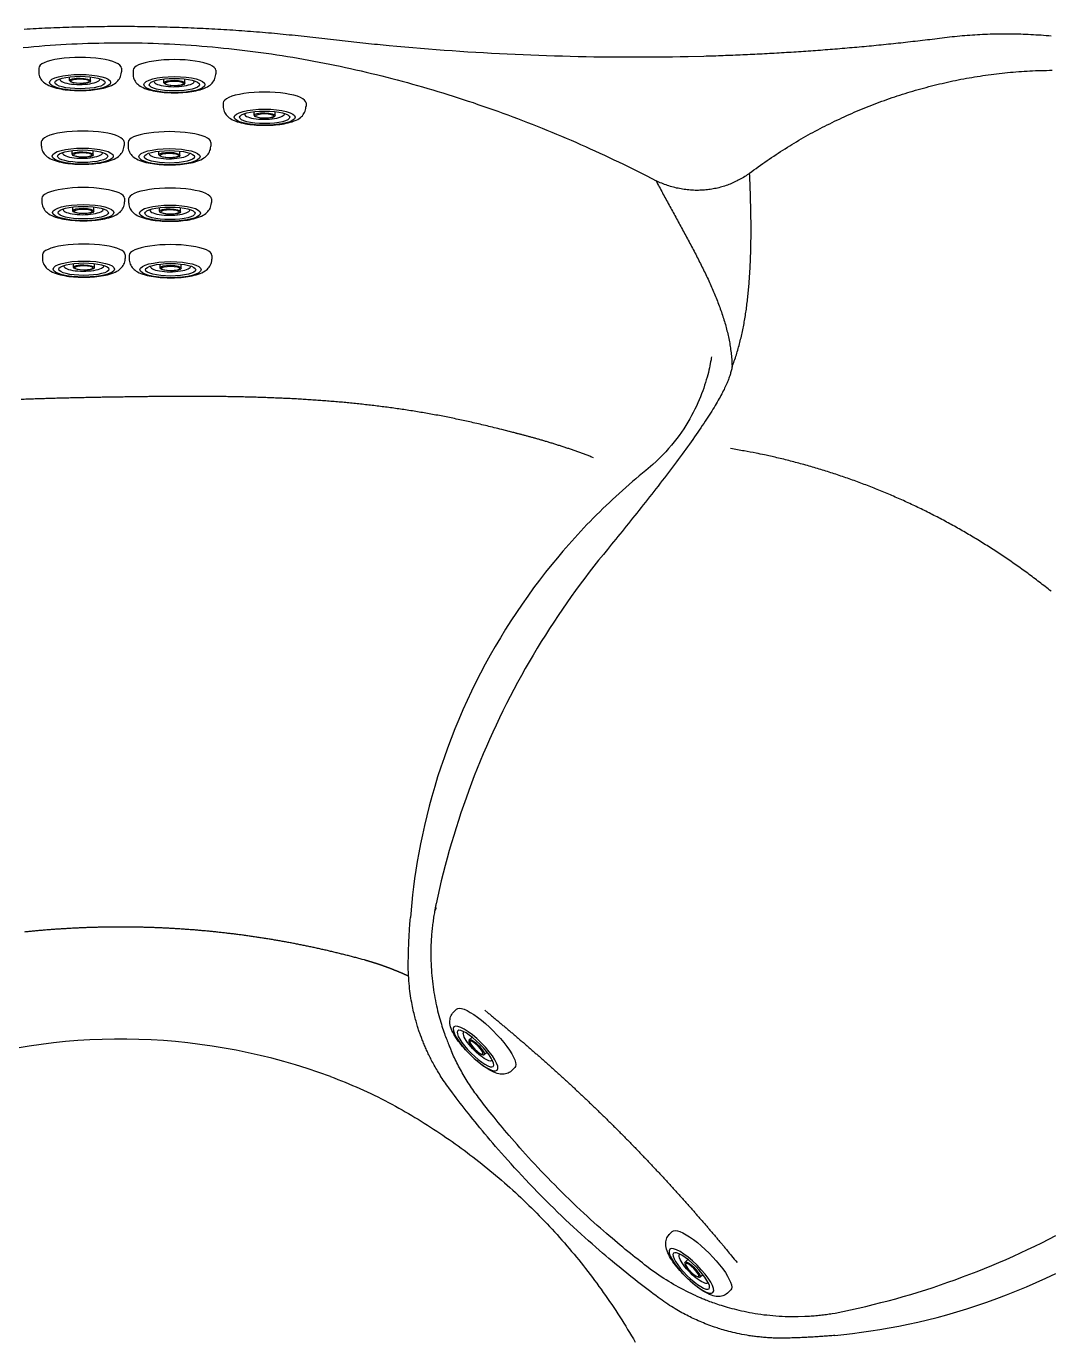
# Model space of a CAD drawing. Extents: x 527 to 614, y 487 to 635.
# Drawn here: x 568.21 to 590.53, y 554.6 to 583.3 of the extents above; entities that cross this region are included whole.
import ezdxf

# ---------------------------------------------------------------- set-up
doc = ezdxf.new("R2010")
doc.units = 0
doc.header["$MEASUREMENT"] = 0
doc.layers.add('1', color=4, linetype='Continuous')

# ---------------------------------------------------------------- blocks, each defined once
blk = doc.blocks.new('MINI2009')
at = {"layer": '1'}
for p, q in [((274.302, 432.025), (274.382, 432.025)), ((274.302, 430.221), (274.382, 430.221))]:
    blk.add_line(p, q, dxfattribs=at)
at = {"layer": '1', "color": 3}
for p, q in [((274.587, 431.352), (274.494, 431.352)), ((274.574, 430.894), (274.494, 430.894))]:
    blk.add_line(p, q, dxfattribs=at)
at = {"layer": '1', "flags": 128}
blk.add_lwpolyline([(274.382, 430.221), (274.404, 430.222), (274.435, 430.225), (274.464, 430.232), (274.491, 430.242), (274.518, 430.254), (274.542, 430.269), (274.566, 430.286), (274.587, 430.305), (274.608, 430.326), (274.627, 430.349), (274.645, 430.375), (274.663, 430.405), (274.68, 430.439), (274.697, 430.478), (274.713, 430.521), (274.727, 430.566), (274.739, 430.611), (274.749, 430.657), (274.758, 430.703), (274.766, 430.751), (274.773, 430.799), (274.778, 430.848), (274.783, 430.898), (274.787, 430.949), (274.789, 431), (274.791, 431.051), (274.792, 431.102), (274.792, 431.154), (274.791, 431.205), (274.789, 431.257), (274.786, 431.307), (274.782, 431.357), (274.777, 431.407), (274.771, 431.455), (274.765, 431.503), (274.757, 431.549), (274.748, 431.594), (274.738, 431.638), (274.726, 431.682), (274.713, 431.724), (274.698, 431.766), (274.68, 431.808), (274.662, 431.844), (274.643, 431.875), (274.623, 431.902), (274.603, 431.925), (274.582, 431.946), (274.559, 431.965), (274.535, 431.981), (274.51, 431.995), (274.483, 432.007), (274.455, 432.015), (274.424, 432.022), (274.393, 432.024), (274.382, 432.024)], dxfattribs=at)
at = {"layer": '1'}
blk.add_ellipse((274.302, 431.123), major_axis=(0, 0.902), ratio=0.25882, start_param=6.283179, end_param=9.424778, dxfattribs=at)
at = {"layer": '1', "color": 3}
for centre, major_axis, ratio in [((274.615, 431.123), (0, 0.667), 0.263764), ((274.617, 431.123), (0, 0.548), 0.248557), ((274.58, 431.123), (0.006, 0.229), 0.262485), ((274.588, 431.123), (0, 0.199), 0.249939)]:
    blk.add_ellipse(centre, major_axis=major_axis, ratio=ratio, dxfattribs=at)
blk.add_ellipse((274.543, 431.122), major_axis=(-0.004, 0.438), ratio=0.267267, start_param=3.037362, end_param=6.323274, dxfattribs=at)
blk = doc.blocks.new('VANGUARD')
at = {"layer": '1', "color": 2}
for points in [[(41.266, 78.214), (41.331, 78.218), (41.396, 78.221), (41.461, 78.225), (41.526, 78.228), (41.59, 78.231), (41.655, 78.234), (41.72, 78.237), (41.785, 78.24), (41.85, 78.243), (41.915, 78.245), (41.98, 78.248), (42.045, 78.25), (42.11, 78.252), (42.175, 78.255), (42.24, 78.257), (42.305, 78.259), (42.37, 78.26), (42.435, 78.262), (42.5, 78.264), (42.565, 78.265), (42.63, 78.266), (42.695, 78.268), (42.76, 78.269), (42.825, 78.27), (42.891, 78.271), (42.956, 78.272), (43.021, 78.272), (43.086, 78.273), (43.151, 78.273), (43.216, 78.274), (43.281, 78.274), (43.346, 78.274), (43.411, 78.274), (43.476, 78.274), (43.541, 78.273), (43.606, 78.273), (43.671, 78.273), (43.736, 78.272), (43.801, 78.271), (43.866, 78.271), (43.931, 78.27), (43.996, 78.269), (44.061, 78.267), (44.126, 78.266), (44.191, 78.265), (44.256, 78.263), (44.321, 78.262), (44.386, 78.26), (44.451, 78.258), (44.516, 78.256), (44.581, 78.254), (44.646, 78.252), (44.711, 78.249), (44.776, 78.247), (44.841, 78.245), (44.906, 78.242), (44.971, 78.239), (45.036, 78.236), (45.101, 78.233), (45.166, 78.23), (45.231, 78.227), (45.296, 78.224), (45.361, 78.22), (45.426, 78.217), (45.491, 78.213), (45.556, 78.209), (45.621, 78.205), (45.686, 78.201), (45.75, 78.197), (45.815, 78.193), (45.88, 78.189), (45.945, 78.184), (46.01, 78.179), (46.075, 78.175), (46.139, 78.17), (46.204, 78.165), (46.269, 78.16), (46.334, 78.155), (46.399, 78.15), (46.463, 78.144), (46.528, 78.139), (46.593, 78.133), (46.658, 78.128), (46.722, 78.122), (46.787, 78.116), (46.852, 78.11), (46.916, 78.104), (46.981, 78.097), (47.046, 78.091), (47.11, 78.085), (47.175, 78.078), (47.24, 78.071), (47.304, 78.064), (47.369, 78.057), (47.434, 78.05), (47.498, 78.043), (47.563, 78.036), (47.627, 78.028), (47.691, 78.021), (47.756, 78.013), (47.82, 78.006), (47.884, 77.998), (47.948, 77.991), (48.011, 77.983), (48.075, 77.976), (48.139, 77.969), (48.203, 77.961), (48.266, 77.954), (48.33, 77.947), (48.394, 77.94), (48.457, 77.933), (48.521, 77.927), (48.585, 77.92), (48.649, 77.913), (48.713, 77.907), (48.776, 77.9), (48.84, 77.894), (48.904, 77.887), (48.968, 77.881), (49.031, 77.875), (49.095, 77.868), (49.223, 77.856)], [(56.084, 77.625), (56.137, 77.627), (56.19, 77.628), (56.243, 77.63), (56.297, 77.632), (56.35, 77.633), (56.403, 77.635), (56.456, 77.637), (56.509, 77.639), (56.562, 77.641), (56.615, 77.643), (56.668, 77.645), (56.722, 77.647), (56.775, 77.649), (56.828, 77.651), (56.881, 77.654), (56.934, 77.656), (56.987, 77.658), (57.04, 77.661), (57.093, 77.663), (57.146, 77.665), (57.199, 77.668), (57.252, 77.671), (57.305, 77.673), (57.358, 77.676), (57.411, 77.679), (57.464, 77.681), (57.517, 77.684), (57.57, 77.687), (57.623, 77.69), (57.676, 77.693), (57.729, 77.696), (57.782, 77.699), (57.834, 77.702), (57.887, 77.706), (57.94, 77.709), (57.993, 77.712), (58.046, 77.716), (58.099, 77.719), (58.152, 77.723), (58.205, 77.726), (58.257, 77.73), (58.31, 77.733), (58.363, 77.737), (58.416, 77.741), (58.469, 77.744), (58.522, 77.748), (58.575, 77.752), (58.628, 77.756), (58.681, 77.76), (58.734, 77.764), (58.787, 77.768), (58.839, 77.772), (58.892, 77.777), (58.945, 77.781), (58.998, 77.785), (59.051, 77.79), (59.104, 77.794), (59.157, 77.798), (59.21, 77.803), (59.263, 77.808), (59.317, 77.812), (59.37, 77.817), (59.423, 77.822), (59.476, 77.826), (59.529, 77.831), (59.582, 77.836), (59.635, 77.841), (59.688, 77.846), (59.741, 77.851), (59.794, 77.856), (59.847, 77.862), (59.9, 77.867), (59.953, 77.872), (60.006, 77.877), (60.059, 77.883), (60.112, 77.888), (60.165, 77.894), (60.219, 77.899), (60.272, 77.905), (60.325, 77.911), (60.378, 77.916), (60.431, 77.922), (60.484, 77.928), (60.537, 77.934), (60.59, 77.94), (60.643, 77.946), (60.697, 77.952), (60.75, 77.958), (60.803, 77.964), (60.856, 77.97), (60.909, 77.976), (60.962, 77.983), (61.015, 77.989), (61.068, 77.995), (61.121, 78.002), (61.175, 78.009), (61.228, 78.015), (61.281, 78.022), (61.335, 78.028), (61.39, 78.035), (61.444, 78.041), (61.499, 78.048), (61.555, 78.054), (61.61, 78.059), (61.665, 78.065), (61.72, 78.07), (61.776, 78.074), (61.831, 78.079), (61.886, 78.083), (61.941, 78.087), (61.997, 78.09), (62.052, 78.094), (62.107, 78.097), (62.163, 78.099), (62.218, 78.102), (62.273, 78.104), (62.329, 78.106), (62.384, 78.107), (62.44, 78.109), (62.495, 78.11), (62.551, 78.111), (62.606, 78.111), (62.662, 78.111), (62.717, 78.111), (62.773, 78.111), (62.828, 78.11), (62.884, 78.109), (62.939, 78.108), (62.995, 78.106), (63.05, 78.104), (63.106, 78.102), (63.161, 78.1), (63.217, 78.097), (63.272, 78.094), (63.328, 78.091), (63.383, 78.088), (63.439, 78.084), (63.494, 78.08), (63.549, 78.075), (63.605, 78.071), (63.66, 78.066)], [(49.223, 77.856), (49.395, 77.84), (49.566, 77.825), (49.738, 77.81), (49.91, 77.795), (50.082, 77.782), (50.253, 77.768), (50.425, 77.755), (50.597, 77.743), (50.769, 77.731), (50.941, 77.72), (51.113, 77.709), (51.285, 77.699), (51.456, 77.69), (51.628, 77.68), (51.8, 77.672), (51.972, 77.664), (52.144, 77.656), (52.316, 77.649), (52.487, 77.642), (52.659, 77.636), (52.831, 77.631), (53.002, 77.626), (53.174, 77.621), (53.346, 77.617), (53.517, 77.614), (53.689, 77.611), (53.86, 77.608), (54.032, 77.607), (54.203, 77.605), (54.374, 77.604), (54.546, 77.604), (54.717, 77.604), (54.888, 77.605), (55.059, 77.606), (55.23, 77.608), (55.401, 77.611), (55.572, 77.614), (55.742, 77.617), (56.084, 77.625)], [(47.944, 55.362), (47.692, 55.452), (47.439, 55.537), (47.184, 55.616), (46.928, 55.691), (46.67, 55.76), (46.411, 55.824), (46.151, 55.882), (45.889, 55.936), (45.627, 55.984), (45.363, 56.027), (45.099, 56.064), (44.834, 56.097), (44.569, 56.123), (44.302, 56.145), (44.036, 56.161), (43.769, 56.172), (43.502, 56.177), (43.236, 56.177), (42.969, 56.172), (42.702, 56.161), (42.435, 56.145), (42.169, 56.123), (41.904, 56.097), (41.639, 56.064), (41.375, 56.027), (41.111, 55.984)], [(47.944, 55.362), (48.025, 55.332), (48.106, 55.301), (48.187, 55.269), (48.267, 55.237), (48.347, 55.204), (48.427, 55.17), (48.507, 55.136), (48.586, 55.101), (48.665, 55.065), (48.744, 55.029), (48.822, 54.992), (48.9, 54.955), (48.978, 54.916), (49.055, 54.877), (49.132, 54.838), (49.209, 54.797), (49.286, 54.757), (49.362, 54.715), (49.436, 54.674), (49.507, 54.634), (49.576, 54.594), (49.646, 54.553), (49.716, 54.512), (49.785, 54.471), (49.854, 54.429), (49.923, 54.387), (49.991, 54.344), (50.06, 54.301), (50.128, 54.257), (50.195, 54.214), (50.263, 54.169), (50.33, 54.125), (50.397, 54.08), (50.464, 54.034), (50.53, 53.988), (50.596, 53.942), (50.662, 53.895), (50.728, 53.848), (50.793, 53.801), (50.858, 53.753), (50.923, 53.705), (50.987, 53.657), (51.051, 53.608), (51.115, 53.558), (51.179, 53.509), (51.242, 53.459), (51.305, 53.408), (51.368, 53.357), (51.43, 53.306), (51.492, 53.255), (51.554, 53.203), (51.615, 53.151), (51.677, 53.098), (51.737, 53.045), (51.798, 52.992), (51.858, 52.938), (51.918, 52.884), (51.978, 52.83), (52.037, 52.775), (52.096, 52.72), (52.155, 52.664), (52.213, 52.609), (52.271, 52.552), (52.328, 52.496), (52.386, 52.439), (52.443, 52.382), (52.499, 52.325), (52.556, 52.267), (52.612, 52.209), (52.667, 52.15), (52.722, 52.091), (52.777, 52.032), (52.832, 51.973), (52.886, 51.913), (52.94, 51.853), (52.993, 51.793), (53.047, 51.732), (53.099, 51.671), (53.152, 51.61), (53.204, 51.548), (53.256, 51.486), (53.307, 51.424), (53.358, 51.361), (53.408, 51.298), (53.459, 51.235), (53.509, 51.172), (53.558, 51.108), (53.607, 51.044), (53.656, 50.98), (53.704, 50.915), (53.752, 50.851), (53.8, 50.785), (53.847, 50.72), (53.894, 50.654), (53.94, 50.588), (53.986, 50.522), (54.032, 50.456), (54.077, 50.389), (54.122, 50.322), (54.166, 50.255), (54.211, 50.187), (54.254, 50.119), (54.297, 50.051), (54.34, 49.983), (54.383, 49.914), (54.425, 49.845), (54.467, 49.776), (54.508, 49.707), (54.549, 49.637), (54.589, 49.567)]]:
    blk.add_lwpolyline(points, dxfattribs=at)
at = {"layer": '1', "color": 3, "linetype": 'Continuous'}
for points in [[(41.244, 77.811), (41.361, 77.822), (41.479, 77.833), (41.596, 77.843), (41.714, 77.852), (41.832, 77.86), (41.95, 77.868), (42.068, 77.876), (42.186, 77.882), (42.304, 77.889), (42.422, 77.894), (42.54, 77.899), (42.658, 77.903), (42.777, 77.907), (42.895, 77.909), (43.013, 77.912), (43.132, 77.913), (43.25, 77.914), (43.369, 77.915), (43.487, 77.914), (43.606, 77.913), (43.724, 77.912), (43.842, 77.91), (43.961, 77.907), (44.079, 77.903), (44.197, 77.899), (44.315, 77.894), (44.434, 77.889), (44.552, 77.883), (44.67, 77.876), (44.788, 77.869), (44.906, 77.861), (45.023, 77.852), (45.141, 77.843), (45.259, 77.833), (45.376, 77.823), (45.494, 77.812), (45.611, 77.8), (45.728, 77.788), (45.845, 77.775), (45.962, 77.762), (46.079, 77.748), (46.196, 77.734), (46.312, 77.719), (46.429, 77.703), (46.545, 77.687), (46.661, 77.67), (46.777, 77.652), (46.893, 77.635), (47.009, 77.616), (47.124, 77.597), (47.24, 77.577), (47.355, 77.557), (47.47, 77.537), (47.585, 77.515), (47.7, 77.494), (47.814, 77.471), (47.928, 77.448), (48.043, 77.425), (48.157, 77.401), (48.27, 77.377), (48.384, 77.352), (48.497, 77.326), (48.611, 77.301), (48.724, 77.274), (48.837, 77.247), (48.949, 77.22), (49.062, 77.192), (49.174, 77.163), (49.286, 77.134), (49.398, 77.105), (49.51, 77.075), (49.622, 77.045), (49.733, 77.014), (49.844, 76.983), (49.955, 76.951), (50.066, 76.919), (50.176, 76.886), (50.287, 76.853), (50.397, 76.819), (50.507, 76.785), (50.617, 76.75), (50.726, 76.715), (50.835, 76.68), (50.945, 76.644), (51.054, 76.608), (51.162, 76.571), (51.271, 76.534), (51.379, 76.496), (51.487, 76.458), (51.595, 76.419), (51.703, 76.38), (51.811, 76.341), (51.918, 76.301), (52.025, 76.26), (52.132, 76.22), (52.239, 76.178), (52.345, 76.137), (52.452, 76.095), (52.558, 76.052), (52.664, 76.009), (52.769, 75.966), (52.875, 75.922), (52.98, 75.878), (53.085, 75.833), (53.19, 75.788), (53.295, 75.743), (53.399, 75.697), (53.504, 75.65), (53.608, 75.603), (53.712, 75.556), (53.815, 75.509), (53.919, 75.46), (54.022, 75.412), (54.125, 75.363), (54.228, 75.314), (54.331, 75.264), (54.433, 75.214), (54.536, 75.163), (54.638, 75.112), (54.74, 75.06), (54.841, 75.008), (55.044, 74.903)], [(57.085, 75.07), (57.132, 75.105), (57.179, 75.14), (57.226, 75.175), (57.274, 75.209), (57.322, 75.243), (57.369, 75.277), (57.417, 75.311), (57.466, 75.344), (57.514, 75.378), (57.563, 75.411), (57.611, 75.443), (57.66, 75.476), (57.709, 75.508), (57.759, 75.54), (57.808, 75.572), (57.858, 75.603), (57.908, 75.634), (57.958, 75.665), (58.008, 75.696), (58.058, 75.726), (58.108, 75.756), (58.159, 75.786), (58.21, 75.816), (58.261, 75.845), (58.312, 75.875), (58.363, 75.903), (58.414, 75.932), (58.466, 75.96), (58.517, 75.988), (58.569, 76.015), (58.621, 76.043), (58.673, 76.07), (58.725, 76.096), (58.778, 76.123), (58.83, 76.149), (58.883, 76.175), (58.936, 76.201), (58.989, 76.226), (59.042, 76.251), (59.095, 76.276), (59.148, 76.301), (59.202, 76.325), (59.256, 76.349), (59.31, 76.373), (59.364, 76.397), (59.418, 76.42), (59.472, 76.443), (59.527, 76.466), (59.581, 76.488), (59.636, 76.51), (59.691, 76.532), (59.746, 76.554), (59.801, 76.575), (59.857, 76.596), (59.912, 76.617), (59.968, 76.638), (60.024, 76.658), (60.079, 76.678), (60.135, 76.698), (60.192, 76.717), (60.248, 76.736), (60.304, 76.755), (60.361, 76.773), (60.417, 76.791), (60.474, 76.809), (60.531, 76.827), (60.588, 76.844), (60.645, 76.861), (60.702, 76.878), (60.76, 76.895), (60.817, 76.911), (60.875, 76.927), (60.933, 76.942), (60.99, 76.957), (61.048, 76.972), (61.106, 76.987), (61.165, 77.001), (61.223, 77.015), (61.281, 77.029), (61.34, 77.043), (61.398, 77.056), (61.457, 77.068), (61.516, 77.081), (61.574, 77.093), (61.633, 77.105), (61.692, 77.117), (61.752, 77.128), (61.811, 77.139), (61.87, 77.149), (61.93, 77.16), (61.989, 77.17), (62.049, 77.179), (62.108, 77.189), (62.168, 77.198), (62.228, 77.207), (62.288, 77.215), (62.348, 77.223), (62.408, 77.231), (62.468, 77.238), (62.528, 77.245), (62.588, 77.252), (62.649, 77.258), (62.709, 77.265), (62.77, 77.27), (62.83, 77.276), (62.891, 77.281), (62.951, 77.286), (63.012, 77.29), (63.073, 77.294), (63.134, 77.298), (63.194, 77.301), (63.255, 77.304), (63.316, 77.307), (63.376, 77.309), (63.437, 77.311), (63.498, 77.312), (63.559, 77.313), (63.62, 77.314), (63.681, 77.314)], [(56.037, 74.697), (56.002, 74.696), (55.967, 74.695), (55.933, 74.695), (55.898, 74.695), (55.864, 74.696), (55.829, 74.698), (55.795, 74.7), (55.76, 74.703), (55.726, 74.706), (55.692, 74.71), (55.658, 74.715), (55.624, 74.72), (55.59, 74.726), (55.557, 74.732), (55.523, 74.739), (55.49, 74.746), (55.457, 74.754), (55.424, 74.762), (55.391, 74.771), (55.358, 74.781), (55.326, 74.791), (55.294, 74.801), (55.262, 74.812), (55.23, 74.824), (55.198, 74.836), (55.167, 74.848), (55.136, 74.861), (55.105, 74.875), (55.044, 74.903)], [(55.044, 74.903), (55.061, 74.87), (55.079, 74.837), (55.097, 74.804), (55.114, 74.771), (55.132, 74.739), (55.15, 74.706), (55.167, 74.673), (55.185, 74.64), (55.203, 74.607), (55.221, 74.574), (55.239, 74.541), (55.257, 74.507), (55.275, 74.474), (55.293, 74.441), (55.311, 74.408), (55.329, 74.375), (55.347, 74.342), (55.365, 74.309), (55.383, 74.276), (55.401, 74.242), (55.419, 74.209), (55.437, 74.176), (55.456, 74.143), (55.474, 74.109), (55.492, 74.076), (55.51, 74.042), (55.529, 74.009), (55.547, 73.975), (55.565, 73.942), (55.583, 73.908), (55.602, 73.875), (55.62, 73.841), (55.638, 73.808), (55.656, 73.774), (55.674, 73.74), (55.693, 73.707), (55.711, 73.673), (55.729, 73.639), (55.747, 73.606), (55.765, 73.572), (55.783, 73.538), (55.801, 73.504), (55.819, 73.47), (55.837, 73.437), (55.855, 73.403), (55.872, 73.369), (55.89, 73.335), (55.908, 73.301), (55.925, 73.267), (55.943, 73.233), (55.96, 73.199), (55.978, 73.165), (55.995, 73.131), (56.012, 73.097), (56.029, 73.063), (56.046, 73.029), (56.063, 72.995), (56.08, 72.961), (56.096, 72.927), (56.113, 72.893), (56.129, 72.859), (56.145, 72.825), (56.161, 72.791), (56.177, 72.756), (56.192, 72.722), (56.208, 72.688), (56.223, 72.654), (56.239, 72.62), (56.254, 72.586), (56.268, 72.552), (56.283, 72.518), (56.298, 72.484), (56.312, 72.45), (56.326, 72.416), (56.34, 72.382), (56.354, 72.348), (56.368, 72.314), (56.381, 72.28), (56.394, 72.246), (56.407, 72.212), (56.42, 72.178), (56.432, 72.144), (56.445, 72.11), (56.457, 72.076), (56.469, 72.042), (56.48, 72.007), (56.492, 71.973), (56.503, 71.939), (56.514, 71.905), (56.525, 71.871), (56.535, 71.837), (56.545, 71.803), (56.555, 71.769), (56.564, 71.735), (56.574, 71.701), (56.583, 71.666), (56.591, 71.632), (56.6, 71.598), (56.608, 71.564), (56.616, 71.53), (56.623, 71.496), (56.63, 71.461), (56.637, 71.427), (56.643, 71.393), (56.65, 71.359), (56.656, 71.324), (56.661, 71.29), (56.666, 71.256), (56.671, 71.221), (56.676, 71.187), (56.68, 71.152), (56.684, 71.118), (56.687, 71.084), (56.69, 71.049), (56.693, 71.014), (56.695, 70.98), (56.697, 70.945), (56.699, 70.911), (56.701, 70.841)], [(57.085, 75.07), (57.059, 75.051), (57.032, 75.032), (57.006, 75.014), (56.978, 74.996), (56.951, 74.978), (56.923, 74.962), (56.895, 74.945), (56.867, 74.929), (56.838, 74.914), (56.81, 74.899), (56.78, 74.885), (56.751, 74.871), (56.722, 74.858), (56.692, 74.845), (56.662, 74.832), (56.632, 74.821), (56.602, 74.809), (56.571, 74.799), (56.54, 74.789), (56.51, 74.779), (56.479, 74.77), (56.448, 74.761), (56.416, 74.753), (56.385, 74.745), (56.354, 74.738), (56.322, 74.732), (56.291, 74.726), (56.259, 74.721), (56.227, 74.716), (56.196, 74.711), (56.164, 74.707), (56.132, 74.704), (56.1, 74.701), (56.037, 74.697)], [(56.701, 70.841), (56.714, 70.874), (56.726, 70.908), (56.739, 70.941), (56.75, 70.974), (56.762, 71.008), (56.773, 71.041), (56.784, 71.075), (56.795, 71.108), (56.805, 71.141), (56.816, 71.175), (56.826, 71.209), (56.835, 71.242), (56.845, 71.276), (56.854, 71.31), (56.863, 71.343), (56.872, 71.377), (56.881, 71.411), (56.889, 71.445), (56.897, 71.479), (56.905, 71.513), (56.913, 71.547), (56.921, 71.582), (56.928, 71.616), (56.935, 71.65), (56.942, 71.685), (56.949, 71.72), (56.956, 71.754), (56.962, 71.789), (56.968, 71.824), (56.974, 71.859), (56.98, 71.894), (56.986, 71.929), (56.992, 71.964), (56.997, 71.999), (57.002, 72.034), (57.008, 72.07), (57.013, 72.105), (57.017, 72.141), (57.022, 72.176), (57.027, 72.212), (57.031, 72.248), (57.035, 72.283), (57.039, 72.319), (57.043, 72.355), (57.047, 72.391), (57.051, 72.427), (57.055, 72.464), (57.058, 72.5), (57.061, 72.536), (57.065, 72.573), (57.068, 72.609), (57.071, 72.645), (57.074, 72.682), (57.077, 72.718), (57.079, 72.755), (57.082, 72.792), (57.084, 72.828), (57.087, 72.865), (57.089, 72.902), (57.091, 72.939), (57.093, 72.976), (57.095, 73.012), (57.097, 73.049), (57.099, 73.086), (57.101, 73.123), (57.102, 73.16), (57.104, 73.197), (57.105, 73.234), (57.106, 73.271), (57.108, 73.308), (57.109, 73.345), (57.11, 73.382), (57.111, 73.418), (57.112, 73.455), (57.112, 73.492), (57.113, 73.529), (57.114, 73.565), (57.114, 73.602), (57.115, 73.638), (57.115, 73.675), (57.115, 73.711), (57.115, 73.747), (57.116, 73.784), (57.116, 73.82), (57.116, 73.856), (57.116, 73.892), (57.115, 73.928), (57.115, 73.964), (57.115, 74), (57.115, 74.035), (57.114, 74.071), (57.114, 74.107), (57.113, 74.142), (57.113, 74.178), (57.112, 74.213), (57.111, 74.248), (57.111, 74.283), (57.11, 74.319), (57.109, 74.354), (57.108, 74.389), (57.107, 74.423), (57.106, 74.458), (57.105, 74.493), (57.104, 74.527), (57.103, 74.562), (57.102, 74.596), (57.101, 74.63), (57.1, 74.665), (57.099, 74.699), (57.098, 74.733), (57.096, 74.767), (57.095, 74.801), (57.094, 74.835), (57.093, 74.869), (57.091, 74.902), (57.09, 74.936), (57.089, 74.97), (57.088, 75.003), (57.085, 75.07)], [(56.254, 71.065), (56.249, 71.031), (56.243, 70.995), (56.235, 70.955), (56.227, 70.914), (56.218, 70.869), (56.208, 70.823), (56.197, 70.774), (56.185, 70.723), (56.171, 70.671), (56.156, 70.616), (56.14, 70.56), (56.123, 70.502), (56.104, 70.442), (56.083, 70.381), (56.061, 70.318), (56.037, 70.254), (56.011, 70.189), (55.984, 70.123), (55.954, 70.056), (55.923, 69.988), (55.89, 69.92), (55.855, 69.85), (55.818, 69.78), (55.778, 69.709), (55.737, 69.638), (55.693, 69.566), (55.647, 69.495), (55.598, 69.422), (55.547, 69.35), (55.494, 69.278), (55.438, 69.206), (55.38, 69.134), (55.318, 69.062), (55.255, 68.991), (55.188, 68.92), (55.12, 68.851), (55.049, 68.782), (54.976, 68.715), (54.823, 68.584)], [(56.701, 70.841), (56.697, 70.821), (56.693, 70.8), (56.688, 70.779), (56.683, 70.757), (56.677, 70.736), (56.671, 70.713), (56.664, 70.691), (56.657, 70.668), (56.65, 70.645), (56.641, 70.621), (56.633, 70.597), (56.624, 70.572), (56.614, 70.547), (56.603, 70.521), (56.592, 70.494), (56.58, 70.467), (56.568, 70.439), (56.554, 70.41), (56.54, 70.381), (56.526, 70.35), (56.51, 70.319), (56.494, 70.287), (56.476, 70.254), (56.458, 70.221), (56.439, 70.186), (56.42, 70.151), (56.399, 70.114), (56.377, 70.077), (56.355, 70.039), (56.332, 70), (56.308, 69.96), (56.283, 69.919), (56.257, 69.877), (56.23, 69.835), (56.203, 69.792), (56.175, 69.747), (56.146, 69.703), (56.116, 69.657), (56.085, 69.61), (56.053, 69.563), (56.021, 69.515), (55.987, 69.466), (55.953, 69.416), (55.918, 69.366), (55.883, 69.315), (55.846, 69.263), (55.809, 69.21), (55.771, 69.157), (55.733, 69.103), (55.693, 69.049), (55.653, 68.994), (55.613, 68.938), (55.571, 68.882), (55.53, 68.826), (55.488, 68.769), (55.445, 68.712), (55.402, 68.654), (55.358, 68.596), (55.314, 68.538), (55.269, 68.48), (55.225, 68.421), (55.18, 68.362), (55.134, 68.304), (55.089, 68.244), (55.043, 68.185), (54.997, 68.126), (54.951, 68.067), (54.904, 68.008), (54.858, 67.949), (54.812, 67.89), (54.765, 67.832), (54.719, 67.773), (54.672, 67.714), (54.626, 67.656), (54.579, 67.598), (54.533, 67.54), (54.486, 67.482), (54.44, 67.425), (54.394, 67.368), (54.348, 67.311), (54.302, 67.254), (54.256, 67.197), (54.21, 67.141), (54.165, 67.084), (54.119, 67.028), (54.074, 66.973), (54.029, 66.917), (53.984, 66.862), (53.895, 66.752)], [(54.823, 68.584), (54.75, 68.525), (54.677, 68.464), (54.604, 68.403), (54.531, 68.341), (54.458, 68.278), (54.386, 68.214), (54.313, 68.15), (54.241, 68.085), (54.169, 68.019), (54.098, 67.953), (54.026, 67.886), (53.956, 67.819), (53.885, 67.751), (53.815, 67.682), (53.745, 67.613), (53.675, 67.543), (53.607, 67.473), (53.538, 67.402), (53.47, 67.331), (53.403, 67.259), (53.337, 67.187), (53.271, 67.115), (53.206, 67.043), (53.141, 66.97), (53.078, 66.898), (53.015, 66.825), (52.953, 66.752), (52.892, 66.679), (52.772, 66.533)], [(53.895, 66.752), (53.792, 66.625), (53.69, 66.496), (53.588, 66.365), (53.488, 66.234), (53.389, 66.101), (53.291, 65.967), (53.193, 65.832), (53.097, 65.695), (53.002, 65.557), (52.907, 65.418), (52.814, 65.278), (52.722, 65.136), (52.631, 64.994), (52.541, 64.85), (52.452, 64.704), (52.365, 64.558), (52.278, 64.41), (52.193, 64.261), (52.109, 64.111), (52.026, 63.959), (51.944, 63.807), (51.864, 63.653), (51.785, 63.498), (51.707, 63.343), (51.632, 63.188), (51.557, 63.031), (51.485, 62.874), (51.414, 62.717), (51.344, 62.559), (51.276, 62.4), (51.21, 62.241), (51.145, 62.081), (51.082, 61.921), (51.02, 61.76), (50.96, 61.599), (50.901, 61.437), (50.844, 61.275), (50.789, 61.113), (50.735, 60.95), (50.683, 60.786), (50.632, 60.622), (50.583, 60.458), (50.536, 60.293), (50.49, 60.128), (50.446, 59.963), (50.403, 59.797), (50.362, 59.631), (50.322, 59.465), (50.248, 59.132)], [(52.772, 66.533), (52.637, 66.365), (52.505, 66.194), (52.375, 66.021), (52.248, 65.845), (52.123, 65.668), (52, 65.487), (51.881, 65.305), (51.763, 65.12), (51.649, 64.933), (51.537, 64.744), (51.428, 64.553), (51.321, 64.359), (51.218, 64.163), (51.117, 63.965), (51.019, 63.766), (50.924, 63.564), (50.832, 63.359), (50.743, 63.153), (50.657, 62.946), (50.575, 62.737), (50.497, 62.528), (50.422, 62.318), (50.35, 62.108), (50.282, 61.897), (50.218, 61.686), (50.157, 61.473), (50.1, 61.261), (50.046, 61.05), (49.997, 60.842), (49.951, 60.638), (49.91, 60.438), (49.873, 60.242), (49.839, 60.05), (49.808, 59.862), (49.781, 59.679), (49.757, 59.5), (49.735, 59.326), (49.717, 59.157), (49.687, 58.834)], [(50.248, 59.132), (50.247, 59.127), (50.246, 59.123), (50.246, 59.119), (50.245, 59.115), (50.244, 59.111), (50.243, 59.107), (50.242, 59.103), (50.241, 59.099), (50.24, 59.094), (50.24, 59.09), (50.239, 59.086), (50.238, 59.082), (50.237, 59.078), (50.236, 59.074), (50.235, 59.07), (50.235, 59.066), (50.234, 59.061), (50.233, 59.057), (50.231, 59.049)], [(49.642, 57.829), (49.643, 57.863), (49.643, 57.898), (49.644, 57.932), (49.644, 57.966), (49.645, 58.001), (49.646, 58.036), (49.647, 58.07), (49.648, 58.105), (49.649, 58.139), (49.65, 58.174), (49.651, 58.208), (49.652, 58.242), (49.653, 58.277), (49.655, 58.311), (49.656, 58.345), (49.658, 58.379), (49.66, 58.413), (49.661, 58.447), (49.663, 58.48), (49.665, 58.514), (49.667, 58.547), (49.669, 58.58), (49.671, 58.613), (49.673, 58.645), (49.675, 58.677), (49.678, 58.709), (49.68, 58.741), (49.682, 58.772), (49.687, 58.834)], [(50.216, 58.965), (50.21, 58.935), (50.205, 58.904), (50.2, 58.872), (50.195, 58.841), (50.19, 58.809), (50.185, 58.776), (50.181, 58.744), (50.176, 58.711), (50.172, 58.678), (50.168, 58.644), (50.165, 58.61), (50.161, 58.576), (50.158, 58.542), (50.154, 58.507), (50.151, 58.473), (50.149, 58.437), (50.146, 58.402), (50.144, 58.366), (50.14, 58.294)], [(50.231, 59.049), (50.231, 59.047), (50.231, 59.046), (50.23, 59.044), (50.23, 59.042), (50.23, 59.041), (50.229, 59.039), (50.229, 59.037), (50.229, 59.036), (50.228, 59.034), (50.228, 59.033), (50.228, 59.031), (50.227, 59.029), (50.227, 59.028), (50.227, 59.026), (50.226, 59.024), (50.226, 59.023), (50.226, 59.021), (50.226, 59.019), (50.225, 59.018), (50.225, 59.016), (50.225, 59.014), (50.224, 59.013), (50.224, 59.011), (50.224, 59.009), (50.223, 59.008), (50.223, 59.006), (50.223, 59.004), (50.222, 59.003), (50.222, 59.001), (50.222, 58.999), (50.221, 58.998), (50.221, 58.996), (50.221, 58.994), (50.221, 58.992), (50.22, 58.991), (50.22, 58.989), (50.22, 58.987), (50.219, 58.986), (50.219, 58.984), (50.219, 58.982), (50.218, 58.981), (50.218, 58.979), (50.218, 58.977), (50.217, 58.976), (50.217, 58.974), (50.217, 58.972), (50.217, 58.971), (50.216, 58.969), (50.216, 58.965)], [(50.216, 58.965), (50.218, 58.969), (50.219, 58.972), (50.221, 58.976), (50.223, 58.979), (50.225, 58.983), (50.227, 58.986), (50.229, 58.989), (50.23, 58.993), (50.232, 58.996), (50.234, 59), (50.236, 59.003), (50.238, 59.006), (50.24, 59.01), (50.241, 59.013), (50.243, 59.016), (50.245, 59.02), (50.247, 59.023), (50.248, 59.027), (50.252, 59.033)], [(50.231, 59.049), (50.232, 59.048), (50.233, 59.047), (50.234, 59.047), (50.235, 59.046), (50.236, 59.045), (50.238, 59.044), (50.239, 59.044), (50.24, 59.043), (50.241, 59.042), (50.242, 59.041), (50.243, 59.04), (50.244, 59.04), (50.245, 59.039), (50.246, 59.038), (50.247, 59.037), (50.248, 59.036), (50.249, 59.036), (50.25, 59.035), (50.252, 59.033)], [(50.14, 58.294), (50.137, 58.226), (50.135, 58.158), (50.134, 58.091), (50.134, 58.023), (50.134, 57.956), (50.136, 57.89), (50.138, 57.823), (50.141, 57.758), (50.145, 57.693), (50.15, 57.628), (50.155, 57.565), (50.161, 57.502), (50.168, 57.44), (50.175, 57.378), (50.184, 57.317), (50.192, 57.256), (50.202, 57.197), (50.212, 57.137), (50.222, 57.079), (50.233, 57.021), (50.245, 56.964), (50.257, 56.908), (50.269, 56.853), (50.282, 56.799), (50.295, 56.747), (50.309, 56.695), (50.322, 56.646), (50.336, 56.597), (50.349, 56.551), (50.363, 56.505), (50.376, 56.462), (50.39, 56.42), (50.403, 56.379), (50.416, 56.34), (50.429, 56.303), (50.442, 56.267), (50.454, 56.233), (50.466, 56.2), (50.479, 56.168), (50.49, 56.138), (50.502, 56.109), (50.513, 56.081), (50.523, 56.055), (50.534, 56.03), (50.543, 56.007), (50.552, 55.985), (50.561, 55.966), (50.568, 55.948), (50.582, 55.918)], [(49.91, 56.262), (49.905, 56.275), (49.9, 56.289), (49.895, 56.305), (49.889, 56.322), (49.882, 56.341), (49.875, 56.362), (49.868, 56.384), (49.861, 56.407), (49.853, 56.431), (49.845, 56.457), (49.836, 56.484), (49.828, 56.512), (49.819, 56.541), (49.811, 56.571), (49.802, 56.603), (49.793, 56.635), (49.784, 56.669), (49.776, 56.704), (49.767, 56.739), (49.758, 56.776), (49.75, 56.813), (49.741, 56.852), (49.733, 56.892), (49.725, 56.935), (49.716, 56.979), (49.708, 57.025), (49.7, 57.072), (49.692, 57.122), (49.685, 57.173), (49.678, 57.225), (49.671, 57.28), (49.665, 57.335), (49.66, 57.393), (49.655, 57.452), (49.651, 57.512), (49.648, 57.574), (49.645, 57.637), (49.643, 57.7), (49.642, 57.829)], [(50.526, 55.113), (50.501, 55.147), (50.476, 55.182), (50.452, 55.216), (50.428, 55.25), (50.405, 55.284), (50.383, 55.318), (50.361, 55.352), (50.34, 55.385), (50.319, 55.418), (50.299, 55.45), (50.28, 55.483), (50.261, 55.514), (50.242, 55.546), (50.225, 55.577), (50.208, 55.608), (50.191, 55.638), (50.175, 55.668), (50.159, 55.697), (50.144, 55.726), (50.13, 55.754), (50.116, 55.781), (50.103, 55.808), (50.09, 55.835), (50.077, 55.861), (50.065, 55.887), (50.053, 55.913), (50.041, 55.939), (50.029, 55.965), (50.018, 55.991), (50.007, 56.016), (49.996, 56.041), (49.986, 56.066), (49.976, 56.091), (49.966, 56.116), (49.956, 56.14), (49.946, 56.165), (49.937, 56.189), (49.928, 56.213), (49.91, 56.262)], [(51.228, 54.831), (51.201, 54.867), (51.174, 54.902), (51.148, 54.938), (51.122, 54.974), (51.096, 55.01), (51.071, 55.046), (51.046, 55.082), (51.022, 55.118), (50.998, 55.154), (50.974, 55.19), (50.951, 55.226), (50.928, 55.263), (50.906, 55.299), (50.884, 55.335), (50.862, 55.372), (50.841, 55.408), (50.82, 55.445), (50.799, 55.481), (50.779, 55.518), (50.759, 55.554), (50.74, 55.59), (50.721, 55.627), (50.702, 55.663), (50.684, 55.7), (50.666, 55.736), (50.648, 55.773), (50.631, 55.809), (50.614, 55.845), (50.582, 55.918)], [(55.091, 50.542), (55.038, 50.582), (54.983, 50.623), (54.928, 50.664), (54.872, 50.707), (54.815, 50.75), (54.757, 50.795), (54.699, 50.84), (54.64, 50.886), (54.58, 50.933), (54.52, 50.981), (54.459, 51.029), (54.398, 51.078), (54.336, 51.128), (54.274, 51.179), (54.212, 51.23), (54.149, 51.282), (54.085, 51.336), (54.017, 51.392), (53.948, 51.451), (53.877, 51.512), (53.803, 51.575), (53.728, 51.641), (53.651, 51.709), (53.572, 51.779), (53.492, 51.85), (53.41, 51.924), (53.327, 52), (53.242, 52.078), (53.157, 52.157), (53.072, 52.238), (52.986, 52.32), (52.899, 52.403), (52.813, 52.488), (52.725, 52.573), (52.638, 52.661), (52.55, 52.749), (52.461, 52.84), (52.372, 52.931), (52.285, 53.023), (52.199, 53.113), (52.116, 53.201), (52.036, 53.288), (51.958, 53.373), (51.883, 53.456), (51.81, 53.537), (51.74, 53.616), (51.672, 53.692), (51.608, 53.766), (51.546, 53.837), (51.486, 53.907), (51.427, 53.976), (51.369, 54.045), (51.313, 54.112), (51.258, 54.179), (51.203, 54.244), (51.151, 54.309), (51.099, 54.372), (51.049, 54.435), (51, 54.496), (50.953, 54.555), (50.907, 54.614), (50.862, 54.671), (50.818, 54.728), (50.774, 54.784), (50.731, 54.84), (50.689, 54.896), (50.647, 54.951), (50.606, 55.006), (50.526, 55.113)], [(54.843, 51.219), (54.795, 51.256), (54.746, 51.295), (54.695, 51.334), (54.644, 51.375), (54.592, 51.416), (54.539, 51.458), (54.485, 51.502), (54.43, 51.546), (54.374, 51.592), (54.318, 51.638), (54.261, 51.685), (54.203, 51.734), (54.145, 51.783), (54.086, 51.833), (54.025, 51.885), (53.962, 51.939), (53.897, 51.996), (53.83, 52.055), (53.761, 52.116), (53.69, 52.179), (53.617, 52.245), (53.543, 52.313), (53.467, 52.383), (53.389, 52.455), (53.31, 52.53), (53.23, 52.606), (53.148, 52.684), (53.068, 52.763), (52.989, 52.841), (52.911, 52.918), (52.834, 52.996), (52.758, 53.072), (52.684, 53.149), (52.611, 53.225), (52.539, 53.3), (52.468, 53.375), (52.399, 53.45), (52.33, 53.524), (52.263, 53.597), (52.198, 53.67), (52.134, 53.74), (52.072, 53.81), (52.013, 53.878), (51.955, 53.945), (51.898, 54.01), (51.844, 54.073), (51.792, 54.134), (51.742, 54.194), (51.693, 54.252), (51.647, 54.308), (51.601, 54.363), (51.556, 54.418), (51.512, 54.473), (51.469, 54.526), (51.426, 54.579), (51.385, 54.631), (51.344, 54.682), (51.305, 54.733), (51.228, 54.831)], [(58.946, 50.203), (59.285, 50.272), (59.45, 50.309), (59.615, 50.347), (59.78, 50.387), (59.944, 50.429), (60.108, 50.472), (60.272, 50.516), (60.435, 50.563), (60.598, 50.61), (60.761, 50.66), (60.923, 50.711), (61.085, 50.763), (61.247, 50.817), (61.407, 50.873), (61.568, 50.93), (61.728, 50.989), (61.888, 51.049), (62.047, 51.111), (62.206, 51.174), (62.364, 51.239), (62.521, 51.306), (62.678, 51.374), (62.835, 51.443), (62.991, 51.514), (63.146, 51.587), (63.301, 51.661), (63.455, 51.736), (63.608, 51.813), (63.761, 51.892)], [(58.944, 49.715), (59.136, 49.735), (59.33, 49.757), (59.527, 49.783), (59.726, 49.811), (59.927, 49.843), (60.13, 49.878), (60.335, 49.917), (60.542, 49.959), (60.75, 50.005), (60.961, 50.055), (61.173, 50.109), (61.386, 50.166), (61.601, 50.228), (61.818, 50.294), (62.035, 50.364), (62.254, 50.438), (62.471, 50.517), (62.688, 50.598), (62.904, 50.684), (63.119, 50.774), (63.333, 50.867), (63.546, 50.964), (63.758, 51.065)], [(55.922, 50.576), (55.867, 50.601), (55.812, 50.627), (55.757, 50.653), (55.702, 50.68), (55.647, 50.708), (55.592, 50.737), (55.537, 50.766), (55.483, 50.796), (55.428, 50.827), (55.374, 50.859), (55.32, 50.891), (55.266, 50.925), (55.212, 50.959), (55.159, 50.993), (55.106, 51.029), (55.053, 51.065), (55, 51.103), (54.947, 51.141), (54.843, 51.219)], [(56.238, 49.925), (56.198, 49.94), (56.158, 49.955), (56.118, 49.97), (56.079, 49.986), (56.041, 50.002), (56.003, 50.018), (55.965, 50.034), (55.928, 50.051), (55.892, 50.067), (55.855, 50.084), (55.82, 50.101), (55.785, 50.118), (55.75, 50.135), (55.716, 50.153), (55.682, 50.171), (55.646, 50.19), (55.61, 50.209), (55.573, 50.23), (55.536, 50.251), (55.498, 50.273), (55.459, 50.296), (55.42, 50.32), (55.38, 50.344), (55.34, 50.37), (55.299, 50.396), (55.258, 50.424), (55.217, 50.452), (55.175, 50.481), (55.091, 50.542)], [(55.922, 50.576), (55.935, 50.571), (55.95, 50.564), (55.967, 50.557), (55.985, 50.549), (56.005, 50.541), (56.026, 50.532), (56.048, 50.522), (56.072, 50.513), (56.098, 50.502), (56.124, 50.492), (56.152, 50.481), (56.181, 50.47), (56.211, 50.458), (56.243, 50.447), (56.275, 50.435), (56.31, 50.423), (56.346, 50.41), (56.383, 50.398), (56.423, 50.385), (56.464, 50.371), (56.507, 50.358), (56.551, 50.344), (56.597, 50.331), (56.645, 50.318), (56.694, 50.304), (56.745, 50.291), (56.797, 50.278), (56.851, 50.265), (56.906, 50.252), (56.963, 50.24), (57.021, 50.228), (57.08, 50.217), (57.141, 50.205), (57.202, 50.195), (57.265, 50.185), (57.329, 50.176), (57.393, 50.167), (57.458, 50.16), (57.524, 50.153), (57.59, 50.146), (57.657, 50.141), (57.725, 50.136), (57.793, 50.133), (57.862, 50.13), (57.931, 50.128), (58.001, 50.127), (58.072, 50.126), (58.142, 50.127), (58.285, 50.132)], [(58.285, 50.132), (58.32, 50.133), (58.356, 50.135), (58.391, 50.137), (58.425, 50.14), (58.46, 50.142), (58.494, 50.145), (58.528, 50.148), (58.562, 50.151), (58.595, 50.155), (58.628, 50.158), (58.661, 50.162), (58.694, 50.166), (58.726, 50.17), (58.758, 50.174), (58.79, 50.179), (58.822, 50.183), (58.853, 50.188), (58.884, 50.193), (58.946, 50.203)], [(56.971, 49.727), (56.918, 49.737), (56.866, 49.747), (56.816, 49.758), (56.767, 49.769), (56.72, 49.78), (56.674, 49.791), (56.63, 49.803), (56.588, 49.814), (56.548, 49.825), (56.509, 49.836), (56.473, 49.847), (56.438, 49.858), (56.405, 49.868), (56.375, 49.878), (56.346, 49.887), (56.32, 49.896), (56.296, 49.904), (56.274, 49.912), (56.238, 49.925)], [(57.841, 49.655), (57.81, 49.655), (57.779, 49.655), (57.748, 49.655), (57.717, 49.655), (57.687, 49.656), (57.656, 49.656), (57.626, 49.657), (57.596, 49.658), (57.566, 49.66), (57.536, 49.661), (57.506, 49.663), (57.476, 49.665), (57.447, 49.667), (57.417, 49.669), (57.388, 49.671), (57.359, 49.674), (57.33, 49.677), (57.301, 49.68), (57.273, 49.683), (57.244, 49.686), (57.216, 49.69), (57.188, 49.693), (57.16, 49.697), (57.132, 49.701), (57.105, 49.705), (57.078, 49.709), (57.051, 49.713), (57.024, 49.718), (56.971, 49.727)], [(57.895, 49.656), (57.892, 49.656), (57.889, 49.656), (57.886, 49.656), (57.883, 49.656), (57.88, 49.656), (57.877, 49.656), (57.874, 49.656), (57.871, 49.656), (57.869, 49.656), (57.866, 49.656), (57.864, 49.656), (57.861, 49.656), (57.859, 49.656), (57.856, 49.656), (57.854, 49.655), (57.851, 49.655), (57.849, 49.655), (57.846, 49.655), (57.841, 49.655)], [(58.944, 49.715), (58.912, 49.712), (58.88, 49.709), (58.847, 49.707), (58.814, 49.704), (58.781, 49.701), (58.747, 49.698), (58.713, 49.696), (58.679, 49.693), (58.645, 49.691), (58.611, 49.688), (58.576, 49.686), (58.541, 49.683), (58.506, 49.681), (58.471, 49.679), (58.436, 49.677), (58.4, 49.675), (58.364, 49.673), (58.329, 49.671), (58.293, 49.669), (58.257, 49.668), (58.221, 49.666), (58.185, 49.665), (58.149, 49.663), (58.112, 49.662), (58.076, 49.661), (58.04, 49.66), (58.003, 49.659), (57.967, 49.658), (57.895, 49.656)]]:
    blk.add_lwpolyline(points, dxfattribs=at)
at = {"layer": '1', "color": 2}
for points in [[(51.842, 69.435), (51.68, 69.476, 0.000917), (51.516, 69.517, 0.000943), (51.36, 69.555, 0.001108), (51.209, 69.591, 0.001382), (51.059, 69.626, 0.001599), (50.91, 69.659, 0.001775), (50.763, 69.691, 0.001904), (50.615, 69.722, 0.001984), (50.467, 69.752, 0.001979), (50.32, 69.78, 0.001933), (50.172, 69.807, 0.001896), (50.025, 69.833, 0.001855), (49.878, 69.858, 0.001818), (49.731, 69.882, 0.001778), (49.584, 69.905, 0.001742), (49.438, 69.926, 0.001701), (49.292, 69.947, 0.001666), (49.146, 69.966, 0.001626), (49, 69.985, 0.001591), (48.855, 70.002, 0.001551), (48.71, 70.019, 0.001517), (48.565, 70.035, 0.001479), (48.421, 70.05, 0.001446), (48.277, 70.064, 0.001408), (48.133, 70.077, 0.001374), (47.99, 70.089, 0.001337), (47.846, 70.1, 0.001303), (47.703, 70.111, 0.001265), (47.561, 70.121, 0.001231), (47.419, 70.13, 0.001194), (47.277, 70.139, 0.00116), (47.135, 70.147, 0.001122), (46.994, 70.154, 0.001089), (46.854, 70.16, 0.001051), (46.713, 70.166, 0.001018), (46.573, 70.172, 0.00098), (46.433, 70.177, 0.000947), (46.294, 70.181, 0.000909), (46.155, 70.185, 0.000876), (46.017, 70.188, 0.000839), (45.879, 70.191, 0.000805), (45.741, 70.193, 0.000767), (45.604, 70.195, 0.000734), (45.467, 70.197, 0.000696), (45.33, 70.198, 0.000662), (45.194, 70.199, 0.000625), (45.058, 70.2, 0.000592), (44.923, 70.2, 0.000555), (44.788, 70.2, 0.000522), (44.654, 70.199, 0.000485), (44.52, 70.199, 0.000452), (44.386, 70.198, 0.000414), (44.253, 70.197, 0.000381), (44.12, 70.195, 0.000343), (43.987, 70.194, 0.00031), (43.855, 70.192, 0.000272), (43.723, 70.191, 0.000239), (43.592, 70.189, 0.000201), (43.461, 70.187, 0.000168), (43.33, 70.185, 0.000131), (43.2, 70.183, 0.00013), (43.069, 70.181, 0.000165), (42.938, 70.179, 0.000197), (42.806, 70.176, 0.000233), (42.674, 70.174, 0.000264), (42.542, 70.171, 0.0003), (42.409, 70.168, 0.000332), (42.276, 70.165, 0.000367), (42.143, 70.162, 0.000399), (42.009, 70.159, 0.000435), (41.875, 70.155, 0.000466), (41.741, 70.151, 0.000502), (41.607, 70.147, 0.000533), (41.472, 70.142, 0.000569), (41.336, 70.137, 0.0006), (41.201, 70.132, 0.000636)], [(53.678, 68.863), (53.644, 68.876, 0.000912), (53.602, 68.893, 0.000866), (53.562, 68.908, 0.000864), (53.521, 68.923, 0.000858), (53.481, 68.938, 0.000852), (53.441, 68.953, 0.000847), (53.401, 68.968, 0.000843), (53.361, 68.982, 0.000838), (53.32, 68.997, 0.000834), (53.28, 69.011, 0.000829), (53.24, 69.025, 0.000825), (53.2, 69.039, 0.000819), (53.159, 69.053, 0.000815), (53.119, 69.066, 0.00081), (53.079, 69.08, 0.000805), (53.039, 69.093, 0.000801), (52.999, 69.106, 0.000796), (52.958, 69.12, 0.000791), (52.918, 69.132, 0.000787), (52.878, 69.145, 0.000782), (52.838, 69.158, 0.000777), (52.798, 69.17, 0.000773), (52.757, 69.183, 0.000768), (52.717, 69.195, 0.000763), (52.677, 69.207, 0.000744), (52.637, 69.219, 0.00071), (52.598, 69.231, 0.00068), (52.559, 69.242, 0.000647), (52.52, 69.253, 0.00062), (52.482, 69.264, 0.00059), (52.444, 69.275, 0.000566), (52.407, 69.285, 0.000539), (52.37, 69.296, 0.000518), (52.333, 69.306, 0.000494), (52.297, 69.316, 0.000474), (52.262, 69.325, 0.000449), (52.227, 69.335, 0.000433), (52.193, 69.344, 0.000416), (52.16, 69.353, 0.000393), (52.127, 69.361, 0.00036), (52.095, 69.37, 0.000366), (52.064, 69.378, 0.00038), (52.032, 69.386, 0.000301), (52.004, 69.394, 0.000171), (51.978, 69.4, 0.000363), (51.946, 69.409, 0.000509), (51.901, 69.42, 0.000271), (51.847, 69.434, 0.000271)], [(63.656, 65.949, 0.002667), (63.53, 66.049, 0.002669), (63.403, 66.148, 0.002661), (63.276, 66.245, 0.002658), (63.147, 66.34, 0.002654), (63.018, 66.434, 0.002651), (62.888, 66.526, 0.002645), (62.758, 66.617, 0.002642), (62.626, 66.707, 0.002637), (62.494, 66.794, 0.002634), (62.361, 66.881, 0.002629), (62.228, 66.965, 0.002625), (62.094, 67.049, 0.00262), (61.959, 67.13, 0.002617), (61.824, 67.21, 0.002612), (61.687, 67.289, 0.002609), (61.551, 67.366, 0.002604), (61.413, 67.441, 0.002601), (61.276, 67.515, 0.002596), (61.137, 67.587, 0.002593), (60.998, 67.658, 0.002588), (60.859, 67.727, 0.002585), (60.719, 67.795, 0.00258), (60.578, 67.861, 0.002577), (60.437, 67.926, 0.002573), (60.295, 67.989, 0.00257), (60.153, 68.051, 0.002566), (60.011, 68.111, 0.002563), (59.868, 68.169, 0.002559), (59.725, 68.226, 0.002557), (59.581, 68.281, 0.002554), (59.437, 68.335, 0.002551), (59.292, 68.388, 0.002546), (59.147, 68.438, 0.002546), (59.002, 68.488, 0.002547), (58.856, 68.535, 0.002538), (58.711, 68.582, 0.002524), (58.564, 68.626, 0.002545), (58.417, 68.669, 0.00258), (58.27, 68.711, 0.002504), (58.124, 68.751, 0.002378), (57.978, 68.789, 0.002624), (57.827, 68.827, 0.002972), (57.675, 68.863, 0.002236), (57.539, 68.894, 0.000919), (57.41, 68.924, 0.003544), (57.225, 68.961, 0.005362), (56.968, 69.009, 0.002664), (56.671, 69.062, 0.002664)]]:
    blk.add_lwpolyline(points, format="xyb", dxfattribs=at)
at = {"layer": '1', "color": 3, "linetype": 'Continuous'}
for points in [[(48.684, 57.905), (48.639, 57.917, 0.000652), (48.591, 57.93, 0.000644), (48.543, 57.943, 0.000643), (48.496, 57.956, 0.00064), (48.448, 57.968, 0.000638), (48.401, 57.981, 0.000636), (48.354, 57.993, 0.000634), (48.306, 58.005, 0.000632), (48.259, 58.017, 0.00063), (48.211, 58.029, 0.000627), (48.163, 58.041, 0.000626), (48.116, 58.053, 0.000624), (48.068, 58.064, 0.000621), (48.021, 58.076, 0.000617), (47.973, 58.087, 0.000615), (47.925, 58.098, 0.000614), (47.878, 58.11, 0.000614), (47.83, 58.121, 0.000614), (47.782, 58.131, 0.000614), (47.735, 58.142, 0.000613), (47.687, 58.153, 0.000613), (47.639, 58.163, 0.000613), (47.591, 58.174, 0.000613), (47.543, 58.184, 0.000613), (47.496, 58.194, 0.000612), (47.448, 58.204, 0.000612), (47.4, 58.214, 0.000612), (47.352, 58.224, 0.000612), (47.304, 58.233, 0.000612), (47.256, 58.243, 0.000612), (47.208, 58.252, 0.000612), (47.16, 58.262, 0.000612), (47.112, 58.271, 0.000611), (47.064, 58.28, 0.000611), (47.016, 58.289, 0.000611), (46.968, 58.298, 0.000611), (46.919, 58.307, 0.000611), (46.871, 58.315, 0.000611), (46.823, 58.324, 0.000611), (46.775, 58.332, 0.000611), (46.727, 58.34, 0.000611), (46.678, 58.349, 0.00061), (46.63, 58.357, 0.00061), (46.582, 58.365, 0.00061), (46.534, 58.372, 0.00061), (46.485, 58.38, 0.00061), (46.437, 58.388, 0.00061), (46.389, 58.395, 0.00061), (46.34, 58.402, 0.00061), (46.292, 58.409, 0.00061), (46.244, 58.417, 0.00061), (46.195, 58.423, 0.00061), (46.147, 58.43, 0.00061), (46.098, 58.437, 0.00061), (46.05, 58.444, 0.00061), (46.001, 58.45, 0.00061), (45.953, 58.456, 0.000609), (45.904, 58.463, 0.000609), (45.856, 58.469, 0.000609), (45.807, 58.475, 0.000609), (45.759, 58.481, 0.000608), (45.71, 58.486, 0.000608), (45.662, 58.492, 0.000608), (45.613, 58.498, 0.000608), (45.565, 58.503, 0.000608), (45.516, 58.508, 0.000607), (45.467, 58.514, 0.000607), (45.419, 58.519, 0.000607), (45.37, 58.524, 0.000607), (45.321, 58.528, 0.000607), (45.273, 58.533, 0.000607), (45.224, 58.538, 0.000607), (45.175, 58.542, 0.000607), (45.127, 58.546, 0.000606), (45.078, 58.551, 0.000606), (45.029, 58.555, 0.000606), (44.98, 58.559, 0.000606), (44.932, 58.563, 0.000606), (44.883, 58.566, 0.000606), (44.834, 58.57, 0.000606), (44.785, 58.573, 0.000606), (44.737, 58.577, 0.000606), (44.688, 58.58, 0.000606), (44.639, 58.583, 0.000606), (44.59, 58.586, 0.000606), (44.542, 58.589, 0.000606), (44.493, 58.592, 0.000606), (44.444, 58.595, 0.000606), (44.395, 58.597, 0.000606), (44.346, 58.6, 0.000606), (44.297, 58.602, 0.000606), (44.249, 58.604, 0.000606), (44.2, 58.606, 0.000606), (44.151, 58.608, 0.000606), (44.102, 58.61, 0.000605), (44.053, 58.612, 0.000606), (44.004, 58.613, 0.000605), (43.956, 58.615, 0.000605), (43.907, 58.616, 0.000606), (43.858, 58.618, 0.000605), (43.809, 58.619, 0.000605), (43.76, 58.62, 0.000605), (43.711, 58.621, 0.000605), (43.662, 58.621, 0.000605), (43.613, 58.622, 0.000605), (43.565, 58.623, 0.000606), (43.516, 58.623, 0.000605), (43.467, 58.623, 0.000605), (43.418, 58.624, 0.000606), (43.369, 58.624, 0.000606), (43.32, 58.624, 0.000606), (43.271, 58.623, 0.000606), (43.222, 58.623, 0.000606), (43.174, 58.623, 0.000605), (43.125, 58.622, 0.000605), (43.076, 58.621, 0.000605), (43.027, 58.621, 0.000606), (42.978, 58.62, 0.000605), (42.929, 58.619, 0.000605), (42.88, 58.618, 0.000605), (42.831, 58.616, 0.000606), (42.783, 58.615, 0.000605), (42.734, 58.614, 0.000605), (42.685, 58.612, 0.000606), (42.636, 58.61, 0.000605), (42.587, 58.608, 0.000605), (42.538, 58.606, 0.000606), (42.489, 58.604, 0.000606), (42.441, 58.602, 0.000606), (42.392, 58.6, 0.000606), (42.343, 58.597, 0.000606), (42.294, 58.595, 0.000606), (42.245, 58.592, 0.000606), (42.196, 58.589, 0.000606), (42.148, 58.586, 0.000606), (42.099, 58.583, 0.000606), (42.05, 58.58, 0.000606), (42.001, 58.577, 0.000606), (41.953, 58.574, 0.000606), (41.904, 58.57, 0.000606), (41.855, 58.567, 0.000606), (41.806, 58.563, 0.000606), (41.758, 58.559, 0.000606), (41.709, 58.555, 0.000606), (41.66, 58.551, 0.000606), (41.611, 58.547, 0.000607), (41.563, 58.542, 0.000607), (41.514, 58.538, 0.000607), (41.465, 58.533, 0.000607), (41.417, 58.529, 0.000607), (41.368, 58.524, 0.000607), (41.319, 58.519, 0.000607), (41.271, 58.514, 0.000607)], [(49.649, 57.55, 0.000188), (49.644, 57.552, 0.000433), (49.635, 57.556, 0.000431), (49.625, 57.561, 0.000433), (49.615, 57.565, 0.000431), (49.605, 57.57, 0.00043), (49.595, 57.574, 0.000435), (49.585, 57.579, 0.000433), (49.575, 57.583, 0.000428), (49.565, 57.588, 0.000432), (49.555, 57.592, 0.000434), (49.545, 57.596, 0.000432), (49.535, 57.601, 0.00043), (49.525, 57.605, 0.000429), (49.516, 57.61, 0.000433), (49.506, 57.614, 0.000432), (49.496, 57.618, 0.000429), (49.486, 57.623, 0.00043), (49.476, 57.627, 0.000431), (49.466, 57.631, 0.000431), (49.456, 57.635, 0.000433), (49.446, 57.64, 0.000431), (49.436, 57.644, 0.000428), (49.426, 57.648, 0.00043), (49.416, 57.652, 0.000431), (49.405, 57.656, 0.000433), (49.395, 57.661, 0.000429), (49.385, 57.665, 0.000431), (49.375, 57.669, 0.00043), (49.365, 57.673, 0.00043), (49.355, 57.677, 0.000433), (49.345, 57.681, 0.000429), (49.335, 57.685, 0.00043), (49.325, 57.689, 0.000432), (49.315, 57.693, 0.00043), (49.305, 57.697, 0.00043), (49.294, 57.701, 0.000431), (49.284, 57.705, 0.00043), (49.274, 57.709, 0.000432), (49.264, 57.713, 0.000431), (49.254, 57.717, 0.000427), (49.244, 57.721, 0.000432), (49.234, 57.725, 0.000432), (49.223, 57.728, 0.000429), (49.213, 57.732, 0.00043), (49.203, 57.736, 0.000429), (49.193, 57.74, 0.000431), (49.183, 57.744, 0.000431), (49.172, 57.747, 0.000429), (49.162, 57.751, 0.000431), (49.152, 57.755, 0.00043), (49.142, 57.759, 0.000431), (49.132, 57.762, 0.000429), (49.121, 57.766, 0.00043), (49.111, 57.77, 0.000431), (49.101, 57.773, 0.000428), (49.091, 57.777, 0.000432), (49.08, 57.781, 0.000431), (49.07, 57.784, 0.000428), (49.06, 57.788, 0.000431), (49.05, 57.791, 0.00043), (49.039, 57.795, 0.00043), (49.029, 57.798, 0.000431), (49.019, 57.802, 0.00043), (49.008, 57.805, 0.000432), (48.998, 57.809, 0.000431), (48.988, 57.812, 0.000429), (48.977, 57.816, 0.000431), (48.967, 57.819, 0.000433), (48.957, 57.822, 0.00043), (48.946, 57.826, 0.000433), (48.936, 57.829, 0.000435), (48.926, 57.833, 0.000432), (48.915, 57.836, 0.000437), (48.905, 57.839, 0.000441), (48.894, 57.842, 0.000441), (48.884, 57.846, 0.000441), (48.874, 57.849, 0.000443), (48.863, 57.852, 0.000444), (48.853, 57.855, 0.000448), (48.842, 57.859, 0.000447), (48.832, 57.862, 0.000447), (48.821, 57.865, 0.000453), (48.811, 57.868, 0.000463), (48.8, 57.871, 0.000453), (48.79, 57.875, 0.000434), (48.779, 57.878, 0.00049), (48.768, 57.881, 0.000564), (48.757, 57.884, 0.000416), (48.748, 57.887, 0.000146), (48.739, 57.889, 0.000711), (48.725, 57.893, 0.001107), (48.706, 57.899, 0.000552), (48.685, 57.904, 0.000552)], [(51.311, 56.807), (51.376, 56.754, -0.000476), (51.443, 56.699, -0.00047), (51.509, 56.644, -0.000473), (51.575, 56.589, -0.000482), (51.641, 56.534, -0.000488), (51.707, 56.479, -0.000494), (51.773, 56.424, -0.0005), (51.839, 56.368, -0.000507), (51.904, 56.312, -0.000512), (51.97, 56.257, -0.000519), (52.036, 56.201, -0.000522), (52.101, 56.144, -0.000525), (52.167, 56.088, -0.000527), (52.232, 56.031, -0.00053), (52.297, 55.975, -0.000532), (52.363, 55.918, -0.000535), (52.428, 55.861, -0.000537), (52.493, 55.804, -0.00054), (52.557, 55.746, -0.000542), (52.622, 55.689, -0.000545), (52.687, 55.631, -0.000548), (52.751, 55.573, -0.00055), (52.816, 55.515, -0.000553), (52.88, 55.457, -0.000556), (52.945, 55.399, -0.000558), (53.009, 55.34, -0.000561), (53.073, 55.282, -0.000564), (53.137, 55.223, -0.000567), (53.2, 55.164, -0.000569), (53.264, 55.105, -0.000572), (53.328, 55.045, -0.000575), (53.391, 54.986, -0.000577), (53.454, 54.926, -0.00058), (53.517, 54.867, -0.000583), (53.58, 54.807, -0.000585), (53.643, 54.747, -0.000588), (53.706, 54.686, -0.000591), (53.769, 54.626, -0.000594), (53.831, 54.565, -0.000596), (53.894, 54.505, -0.000599), (53.956, 54.444, -0.000602), (54.018, 54.383, -0.000605), (54.08, 54.321, -0.000608), (54.142, 54.26, -0.000611), (54.203, 54.199, -0.000612), (54.265, 54.137, -0.000612), (54.326, 54.075, -0.000611), (54.388, 54.013, -0.000607), (54.449, 53.951, -0.000604), (54.509, 53.889, -0.000602), (54.57, 53.826, -0.000599), (54.631, 53.764, -0.000596), (54.691, 53.701, -0.000593), (54.751, 53.638, -0.00059), (54.811, 53.575, -0.000588), (54.871, 53.512, -0.000585), (54.931, 53.449, -0.000583), (54.991, 53.386, -0.00058), (55.05, 53.323, -0.000577), (55.109, 53.259, -0.000574), (55.169, 53.195, -0.000572), (55.228, 53.132, -0.000569), (55.286, 53.068, -0.000567), (55.345, 53.004, -0.000564), (55.403, 52.939, -0.000561), (55.462, 52.875, -0.000558), (55.52, 52.811, -0.000555), (55.578, 52.746, -0.000553), (55.636, 52.682, -0.00055), (55.693, 52.617, -0.000547), (55.751, 52.552, -0.000545), (55.808, 52.487, -0.000542), (55.865, 52.422, -0.00054), (55.922, 52.357, -0.000538), (55.979, 52.292, -0.000534), (56.036, 52.227, -0.000528), (56.092, 52.162, -0.00053), (56.149, 52.096, -0.000537), (56.205, 52.03, -0.000521), (56.261, 51.965, -0.000487), (56.316, 51.9, -0.000531), (56.373, 51.833, -0.000615), (56.43, 51.765, -0.000466), (56.483, 51.702, -0.000175), (56.532, 51.644, -0.00065), (56.594, 51.569, -0.001071), (56.689, 51.454, -0.000524), (56.811, 51.307, -0.000524)]]:
    blk.add_lwpolyline(points, format="xyb", dxfattribs=at)
at = {"layer": '1', "rotation": 270}
for p in [(-388.638, 351.664), (-386.581, 351.616), (-384.613, 350.906), (-388.58, 350.056), (-386.689, 350.044), (-388.568, 348.824), (-386.676, 348.812), (-388.555, 347.592), (-386.664, 347.579)]:
    blk.add_blockref('MINI2009', p, dxfattribs=at)
at = {"layer": '1', "xscale": -1, "rotation": 45}
for p in [(550.14, -54.695), (554.846, -59.546)]:
    blk.add_blockref('MINI2009', p, dxfattribs=at)

msp = doc.modelspace()

# ---------------------------------------------------------------- block references
at = {"layer": '1'}
msp.add_blockref('VANGUARD', (526.9, 505.027), dxfattribs=at)

doc.saveas('drawing.dxf')
